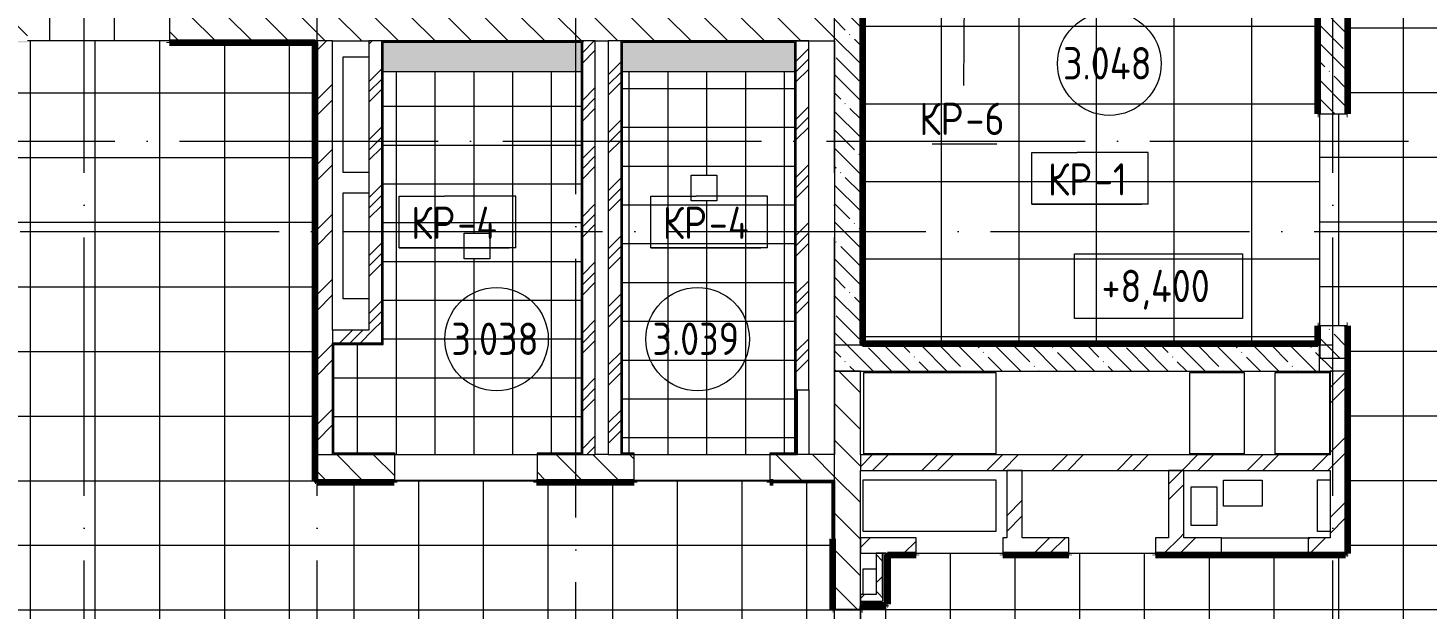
# Model space of a CAD drawing. Header units: millimetres. Extents: x 97 to 215964, y -4577 to 60645.
# Drawn here: x 189063 to 199877, y 48055 to 52550 of the extents above; entities that cross this region are included whole.
import ezdxf

# ---------------------------------------------------------------- set-up
doc = ezdxf.new("R2010")
doc.units = ezdxf.units.MM
doc.linetypes.add('ADSK_Линия сетки', pattern=[2500, 2000, -250, 0, -250])
for name, color, linetype, lineweight in [('A-____-NOTE-TEXT', 131, 'Continuous', 20), ('A-AREA-____-IDEN', 2, 'Continuous', 20), ('A-FLOR-____-IDEN', 11, 'Continuous', 20), ('A-FLOR-____-OTLN', 192, 'Continuous', 9), ('A-FLOR-____-PATT', 8, 'Continuous', 9), ('A-GENM-____-MCUT', 13, 'Continuous', 9), ('A-GENM-____-OTLN', 13, 'Continuous', 9), ('A-ROOF-___-IDEN', 132, 'Continuous', 20), ('A-WALL-____-MCUT', 113, 'Continuous', 9), ('A-WALL-____-PATT', 111, 'Continuous', 9), ('A-WALL-FNSH-MCUT', 113, 'Continuous', 9), ('G-____-____-DIMS', 111, 'Continuous', 9), ('I-WALL-____-OTLN', 2, 'Continuous', 9), ('S-COLS-____-MCUT', 52, 'Continuous', 9), ('S-COLS-____-OTLN', 52, 'Continuous', 9), ('S-GRID-____-OTLN', 1, 'Continuous', 9)]:
    doc.layers.add(name, color=color, linetype=linetype, lineweight=lineweight)
doc.styles.add('GOST Common', font='GOST_Common.ttf', dxfattribs={"width": 0.9, "height": 250})
pattern_1 = [(135, (0, 0), (-141.42136, -141.42136), [])]
pattern_2 = [(45, (0, 0), (-251.4472, 251.4472), []), (45, (0, 381), (-251.4472, 251.4472), [])]
pattern_3 = [(45, (0, 0), (-224.5064, 224.5064), []), (45, (79.38, 0), (0, 449.0128), []), (45, (-79.38, 0), (0, 449.0128), [])]
pattern_4 = [(135, (0, 0), (-142.5612, -142.5612), []), (135, (142.56, 0), (-142.5612, -142.5612), [252.016, -50.403, 3.353, -47.05])]
pattern_5 = [(45, (0, 0), (-141.42136, 141.42136), []), (135, (0, 0), (-141.42136, -141.42136), [])]

# ---------------------------------------------------------------- blocks, each defined once
blk = doc.blocks.new('ASML_АР_Отделка Люка - ВО Отделка люков_Грунтовка 0_Шпатлевка 0_Окраска 0_0-42722003-О_АИ_ПП_8_400_Целиком')
at = {"layer": 'A-GENM-____-MCUT', "color": 130, "lineweight": 25}
for p, q in [((250, 3), (-250, 3)), ((-250, 3), (-250, 0)), ((250, 0), (250, 3)), ((-250, 0), (250, 0))]:
    blk.add_line(p, q, dxfattribs=at)
blk = doc.blocks.new('0083_СОШ675_АР_R22_rvt-1-О_АИ_ПП_8_400_Целиком')
at = {"layer": 'A-FLOR-____-PATT', "lineweight": 5}
for points in [[(134540, 52210), (134540, 52440), (133010, 52440), (133010, 52210), (134058, 52210)], [(136190, 52210), (136190, 52440), (134860, 52440), (134860, 52210), (135960, 52210)]]:
    blk.add_hatch(color=221, dxfattribs=at).paths.add_polyline_path(points)
at = {"layer": 'A-WALL-____-PATT', "lineweight": 5}
h = blk.add_hatch(dxfattribs=at)
h.set_pattern_fill('FP_8', color=10, style=0, pattern_type=2)
h.set_pattern_definition(pattern_4)
h.paths.add_polyline_path([(140347, 49995), (140450, 49995), (140450, 50245), (140250, 50245), (140250, 49995)])
h.paths.add_polyline_path([(140450, 51885), (140450, 58975), (140250, 58975), (140250, 51885), (140347, 51885)])
h = blk.add_hatch(dxfattribs=at)
h.set_pattern_fill('FP_8', color=10, style=0, pattern_type=2)
h.set_pattern_definition(pattern_4)
h.paths.add_polyline_path([(136699, 49895), (136699, 58775), (136499, 58775), (136499, 49895), (136574, 49895)])
h = blk.add_hatch(dxfattribs=at)
h.set_pattern_fill('FP_10', color=10, style=0, pattern_type=2)
h.set_pattern_definition(pattern_1)
h.paths.add_polyline_path([(136499, 52450), (136499, 52650), (131360, 52650), (131360, 52450), (135316, 52450)])
h.paths.add_polyline_path([(130260, 52450), (130260, 52650), (129370, 52650), (129370, 52450)])
h = blk.add_hatch(dxfattribs=at)
h.set_pattern_fill('FP_7', color=10, style=0, pattern_type=2)
h.set_pattern_definition(pattern_2)
h.paths.add_polyline_path([(132500, 49250), (132620, 49250), (132620, 52450), (132500, 52450), (132500, 50930)])
h = blk.add_hatch(dxfattribs=at)
h.set_pattern_fill('FP_11', color=10, style=0, pattern_type=2)
h.set_pattern_definition(pattern_3)
h.paths.add_polyline_path([(133000, 50211), (133000, 52450), (132900, 52450), (132900, 50211)])
h = blk.add_hatch(dxfattribs=at)
h.set_pattern_fill('FP_11', color=10, style=0, pattern_type=2)
h.set_pattern_definition(pattern_3)
h.paths.add_polyline_path([(134650, 49250), (134650, 52450), (134550, 52450), (134550, 49250)])
h = blk.add_hatch(dxfattribs=at)
h.set_pattern_fill('FP_11', color=10, style=0, pattern_type=2)
h.set_pattern_definition(pattern_3)
h.paths.add_polyline_path([(134850, 49250), (134850, 52450), (134750, 52450), (134750, 49250)])
h = blk.add_hatch(dxfattribs=at)
h.set_pattern_fill('FP_11', color=10, style=0, pattern_type=2)
h.set_pattern_definition(pattern_3)
h.paths.add_polyline_path([(136200, 49750), (136300, 49750), (136300, 52450), (136200, 52450), (136200, 50930)])
h = blk.add_hatch(dxfattribs=at)
h.set_pattern_fill('FP_11', color=10, style=0, pattern_type=2)
h.set_pattern_definition(pattern_3)
h.paths.add_polyline_path([(132800, 50111), (132995, 50111), (132995, 50116), (133000, 50116), (133000, 50211), (132620, 50211), (132620, 50111)])
h = blk.add_hatch(dxfattribs=at)
h.set_pattern_fill('FP_8', color=10, style=0, pattern_type=2)
h.set_pattern_definition(pattern_4)
h.paths.add_polyline_path([(140249, 49895), (140249, 50095), (136499, 50095), (136499, 49895), (139089, 49895)])
h = blk.add_hatch(dxfattribs=at)
h.set_pattern_fill('FP_8', color=10, style=0, pattern_type=2)
h.set_pattern_definition(pattern_4)
h.paths.add_polyline_path([(140350, 49895), (140350, 50095), (136699, 50095), (136699, 49895), (140347, 49895)])
h = blk.add_hatch(dxfattribs=at)
h.set_pattern_fill('FP_10', color=10, style=0, pattern_type=2)
h.set_pattern_definition(pattern_1)
h.paths.add_polyline_path([(136574, 45325), (136700, 45325), (136700, 45855), (136500, 45855), (136500, 45325)])
h.paths.add_polyline_path([(136500, 48055), (136700, 48055), (136700, 49895), (136500, 49895), (136500, 48976)])
h = blk.add_hatch(dxfattribs=at)
h.set_pattern_fill('FP_7', color=10, style=0, pattern_type=2)
h.set_pattern_definition(pattern_2)
h.paths.add_polyline_path([(140347, 48606), (140450, 48606), (140450, 49895), (140330, 49895), (140330, 48606)])
h = blk.add_hatch(dxfattribs=at)
h.set_pattern_fill('FP_10', color=10, style=0, pattern_type=2)
h.set_pattern_definition(pattern_1)
h.paths.add_polyline_path([(136207, 49050), (136500, 49050), (136500, 49250), (136000, 49250), (136000, 49050)])
h.paths.add_polyline_path([(134950, 49050), (134950, 49250), (134200, 49250), (134200, 49050)])
h.paths.add_polyline_path([(132500, 49050), (133100, 49050), (133100, 49250), (132500, 49250)])
h = blk.add_hatch(dxfattribs=at)
h.set_pattern_fill('FP_7', color=10, style=0, pattern_type=2)
h.set_pattern_definition(pattern_2)
h.paths.add_polyline_path([(140330, 49127), (140330, 49247), (136700, 49247), (136700, 49127), (139089, 49127)])
h = blk.add_hatch(dxfattribs=at)
h.set_pattern_fill('FP_7', color=10, style=0, pattern_type=2)
h.set_pattern_definition(pattern_2)
h.paths.add_polyline_path([(137950, 48606), (137950, 49127), (137830, 49127), (137830, 48606), (137831, 48606)])
h = blk.add_hatch(dxfattribs=at)
h.set_pattern_fill('FP_7', color=10, style=0, pattern_type=2)
h.set_pattern_definition(pattern_2)
h.paths.add_polyline_path([(139200, 48606), (139200, 49127), (139080, 49127), (139080, 48606)])
h = blk.add_hatch(dxfattribs=at)
h.set_pattern_fill('FP_7', color=10, style=0, pattern_type=2)
h.set_pattern_definition(pattern_2)
h.paths.add_polyline_path([(140450, 48486), (140450, 48606), (140160, 48606), (140160, 48486), (140347, 48486)])
h.paths.add_polyline_path([(139490, 48486), (139490, 48606), (138980, 48606), (138980, 48486)])
h.paths.add_polyline_path([(138310, 48486), (138310, 48606), (137800, 48606), (137800, 48486), (137831, 48486)])
h.paths.add_polyline_path([(136700, 48486), (137130, 48486), (137130, 48606), (136700, 48606), (136700, 48488)])
h = blk.add_hatch(dxfattribs=at)
h.set_pattern_fill('FP_17', color=252, style=0, pattern_type=2)
h.set_pattern_definition(pattern_5)
h.paths.add_polyline_path([(136870, 48167), (136870, 48486), (136820, 48486), (136820, 48167)])
h = blk.add_hatch(dxfattribs=at)
h.set_pattern_fill('FP_17', color=252, style=0, pattern_type=2)
h.set_pattern_definition(pattern_5)
h.paths.add_polyline_path([(136700, 48117), (136870, 48117), (136870, 48167), (136700, 48167)])
at = {"layer": 'A-FLOR-____-OTLN', "color": 90}
for p, q in [((132700, 51432), (132700, 52327)), ((132700, 52327), (132900, 52327)), ((134540, 52210), (133010, 52210)), ((136190, 52210), (134860, 52210)), ((132900, 51432), (132700, 51432)), ((132700, 50455), (132700, 51275)), ((132700, 51275), (132900, 51275)), ((132900, 50455), (132700, 50455)), ((136725, 49255), (136725, 49885)), ((136725, 49885), (137745, 49885)), ((137745, 49885), (137745, 49255)), ((139245, 49255), (139245, 49885)), ((139245, 49885), (139665, 49885)), ((139665, 49885), (139665, 49255)), ((139905, 49255), (139905, 49885)), ((139905, 49885), (140325, 49885)), ((140325, 49885), (140325, 49255)), ((137745, 49255), (136725, 49255)), ((139665, 49255), (139245, 49255)), ((140325, 49255), (139905, 49255)), ((136720, 48655), (136720, 49055)), ((136720, 49055), (137745, 49055)), ((137745, 49055), (137745, 48655)), ((139255, 48701), (139255, 49001)), ((139255, 49001), (139455, 49001)), ((139455, 49001), (139455, 48701)), ((139505, 48851), (139505, 49051)), ((139505, 49051), (139805, 49051)), ((139805, 49051), (139805, 48851)), ((140233, 48655), (140233, 49055)), ((140233, 49055), (140330, 49055)), ((139805, 48851), (139505, 48851)), ((139455, 48701), (139255, 48701)), ((137745, 48655), (136720, 48655)), ((140330, 48655), (140233, 48655)), ((136720, 48167), (136720, 48367)), ((136720, 48367), (136820, 48367))]:
    blk.add_line(p, q, dxfattribs=at)
at = {"layer": 'A-WALL-____-MCUT', "color": 50, "lineweight": 13}
for p, q in [((140450, 51885), (140450, 58975)), ((136699, 50095), (136699, 58775)), ((140250, 58775), (140250, 51885)), ((131360, 52650), (131360, 52450)), ((131360, 52450), (132500, 52450)), ((132500, 52450), (132500, 49250)), ((132620, 52450), (132900, 52450)), ((132620, 50211), (132620, 52450)), ((132900, 52450), (132900, 50211)), ((133000, 52450), (134550, 52450)), ((133000, 50211), (133000, 52450)), ((134550, 52450), (134550, 49250)), ((134650, 52450), (134750, 52450)), ((134650, 49250), (134650, 52450)), ((134750, 52450), (134750, 49250)), ((134850, 52450), (136499, 52450)), ((134850, 49250), (134850, 52450)), ((136300, 52450), (136200, 52450)), ((136200, 52450), (136200, 49750)), ((136300, 49750), (136300, 52450)), ((136499, 52450), (136499, 49895)), ((140250, 51885), (140450, 51885)), ((132900, 50211), (132620, 50211)), ((133000, 50116), (133000, 50211)), ((140450, 50245), (140250, 50245)), ((140250, 50245), (140250, 49995)), ((140450, 49995), (140450, 50245)), ((132620, 50111), (132995, 50111)), ((132620, 49250), (132620, 50111)), ((140249, 50095), (136499, 50095)), ((136499, 50095), (136499, 49895)), ((140350, 50095), (136699, 50095)), ((140249, 49895), (140249, 50095)), ((140350, 49895), (140350, 50095)), ((140250, 49995), (140450, 49995)), ((136499, 49895), (136699, 49895)), ((136499, 49895), (140249, 49895)), ((136500, 49895), (136500, 49250)), ((136700, 49895), (136500, 49895)), ((136699, 49895), (140350, 49895)), ((136700, 49247), (136700, 49895)), ((140330, 49895), (140330, 49247)), ((140450, 49895), (140330, 49895)), ((140450, 48606), (140450, 49895)), ((136200, 49750), (136207, 49750)), ((136210, 49750), (136300, 49750)), ((132500, 49250), (132500, 49050)), ((133100, 49250), (132620, 49250)), ((133100, 49050), (133100, 49250)), ((134550, 49250), (134200, 49250)), ((134200, 49250), (134200, 49050)), ((134750, 49250), (134650, 49250)), ((134950, 49250), (134850, 49250)), ((134950, 49050), (134950, 49250)), ((136207, 49250), (136000, 49250)), ((136000, 49250), (136000, 49050)), ((136500, 49250), (136210, 49250)), ((140330, 49247), (136700, 49247)), ((136700, 48055), (136700, 49127)), ((136700, 49127), (140330, 49127)), ((137830, 49127), (137830, 48606)), ((137950, 49127), (137830, 49127)), ((137950, 48606), (137950, 49127)), ((139080, 49127), (139080, 48606)), ((139200, 49127), (139080, 49127)), ((139200, 48606), (139200, 49127)), ((140330, 49127), (140330, 48606)), ((132500, 49050), (133100, 49050)), ((134200, 49050), (134950, 49050)), ((136000, 49050), (136500, 49050)), ((136500, 49050), (136500, 48055)), ((137130, 48606), (136700, 48606)), ((136700, 48606), (136700, 48486)), ((137130, 48486), (137130, 48606)), ((137830, 48606), (137800, 48606)), ((137800, 48606), (137800, 48486)), ((138310, 48606), (137950, 48606)), ((138310, 48486), (138310, 48606)), ((139080, 48606), (138980, 48606)), ((138980, 48606), (138980, 48486)), ((139490, 48606), (139200, 48606)), ((139490, 48486), (139490, 48606)), ((140330, 48606), (140160, 48606)), ((140160, 48606), (140160, 48486)), ((140450, 48486), (140450, 48606)), ((136700, 48486), (137130, 48486)), ((136820, 48486), (136820, 48167)), ((136870, 48486), (136820, 48486)), ((136870, 48167), (136870, 48486)), ((137800, 48486), (138310, 48486)), ((138980, 48486), (139490, 48486)), ((140160, 48486), (140450, 48486)), ((136820, 48167), (136700, 48167)), ((136700, 48167), (136700, 48117)), ((136870, 48167), (136870, 48117)), ((136500, 48055), (136700, 48055)), ((136700, 48117), (136870, 48117))]:
    blk.add_line(p, q, dxfattribs=at)
at = {"layer": 'A-WALL-____-MCUT', "color": 10, "lineweight": 5}
for p, q in [((136499, 52450), (136499, 52650)), ((132620, 52450), (132500, 52450)), ((133000, 52450), (132900, 52450)), ((134650, 52450), (134550, 52450)), ((134850, 52450), (134750, 52450)), ((132620, 50211), (132620, 50111)), ((132500, 49250), (132620, 49250)), ((134550, 49250), (134650, 49250)), ((134750, 49250), (134850, 49250)), ((136700, 49247), (136700, 49127)), ((136882, 48167), (136882, 48486)), ((136882, 48167), (136882, 48117)), ((136700, 48105), (136882, 48105)), ((136882, 48117), (136882, 48105))]:
    blk.add_line(p, q, dxfattribs=at)
at = {"layer": 'A-WALL-FNSH-MCUT', "color": 90}
for p, q in [((136882, 48486), (136870, 48486)), ((136895, 48486), (136882, 48486)), ((136895, 48167), (136895, 48486)), ((136895, 48117), (136895, 48167)), ((136700, 48117), (136700, 48105)), ((136700, 48105), (136700, 48092)), ((136700, 48092), (136895, 48092)), ((136895, 48105), (136895, 48117)), ((136895, 48092), (136895, 48105))]:
    blk.add_line(p, q, dxfattribs=at)
at = {"layer": 'I-WALL-____-OTLN', "color": 90}
for p, q in [((136300, 49750), (136300, 49250)), ((139490, 48606), (140160, 48606))]:
    blk.add_line(p, q, dxfattribs=at)
at = {"layer": 'A-GENM-____-OTLN', "color": 90, "lineweight": 9, "rotation": 90}
blk.add_blockref('ASML_АР_Отделка Люка - ВО Отделка люков_Грунтовка 0_Шпатлевка 0_Окраска 0_0-42722003-О_АИ_ПП_8_400_Целиком', (136210, 49500), dxfattribs=at)
blk = doc.blocks.new('BSC_Колонна _Прямоугольная - ПР-1_Профиль торцевой для плитки-3497357-О_АИ_ПП_8_400_Целиком')
at = {"layer": 'S-COLS-____-MCUT'}
for p, q in [((5, 5), (-5, 5)), ((-5, 5), (-5, -5)), ((5, -5), (5, 5)), ((-5, -5), (5, -5))]:
    blk.add_line(p, q, dxfattribs=at)
blk = doc.blocks.new('ADSK_Марка_Перекрытие - Типоразмер_ADSK_Марка-158127-О_АИ_ПП_8_400_Целиком')
at = {"layer": 'A-FLOR-____-IDEN'}
for p, q in [((-4.5, 4), (-1, 4)), ((-4.5, 0), (-4.5, 4)), ((4.5, 4), (-1, 4)), ((4.5, 0), (4.5, 4)), ((4.5, 0), (-4.5, 0)), ((-4.5, 0), (4, 0))]:
    blk.add_line(p, q, dxfattribs=at)
blk = doc.blocks.new('ADSK_Марка_Помещение_ОдноЗначение - Номер-159740-О_АИ_ПП_8_400_Целиком')
at = {"layer": 'A-AREA-____-IDEN'}
blk.add_circle((0, 0), 4, dxfattribs=at)
blk = doc.blocks.new('ADSK_Марка_Крыша - Типоразмер_ADSK_Марка-153529-О_АИ_ПП_8_400_Целиком')
at = {"layer": 'A-ROOF-___-IDEN'}
blk.add_line((-2.5, 0), (2.5, 0), dxfattribs=at)
blk = doc.blocks.new('Высотные отметки - Рамка-12095-О_АИ_ПП_8_400_Целиком')
at = {"layer": 'A-____-NOTE-TEXT'}
for p, q in [((-6.5, 0), (-6.5, 5)), ((-6.5, 5), (6.5, 5)), ((6.5, 5), (6.5, 0)), ((6.5, 0), (-6.5, 0))]:
    blk.add_line(p, q, dxfattribs=at)

msp = doc.modelspace()

# ---------------------------------------------------------------- hatches: boundary and pattern name
at = {"layer": 'A-FLOR-____-PATT'}
h = msp.add_hatch(dxfattribs=at)
h.set_pattern_fill('FP_202', color=256, style=0, pattern_type=2)
h.set_pattern_definition([(0, (199694, 52050), (0, 500), []), (90, (199694, 52050), (-500, 3e-14), [])])
h.paths.add_polyline_path([(203847.865903, 45324.968424), (203847.887824, 45325.081954), (203847.865903, 46824.999), (203832.865903, 46824.999), (203832.865903, 49925.060253), (203847.865903, 49925.060253), (203847.865903, 52425.060253), (203832.865903, 52425.060253), (203832.865903, 58560.000586), (203460.330306, 58560.000586), (203460.330306, 58565.000586), (203450.330306, 58565.000586), (203450.330306, 58575.000586), (203445.330306, 58575.918638), (203445.330306, 58760.000586), (199667.659852, 58760.000586), (199667.659852, 58575.000586), (199662.659852, 58575.000586), (199662.432467, 58565.000586), (199652.659852, 58565.000586), (199651.935994, 58560.000586), (199262.887824, 58560.000586), (199262.887824, 51885.000586), (199046.843981, 51885.000586), (199047.887824, 50245.000586), (199262.887824, 50245.000586), (199262.887824, 48485.500586), (199257.887824, 48484.769667), (199257.887238, 48475.501172), (199247.887824, 48475.501172), (199247.887824, 48470.501172), (197777.887824, 48470.501172), (197777.887824, 48485.500586), (197107.887824, 48485.500586), (197107.887824, 48470.501172), (196597.887824, 48470.501172), (196597.887824, 48485.500586), (195927.887824, 48485.500586), (195927.887824, 48470.501172), (195707.865903, 48470.501172), (195707.865903, 48092.5), (195702.865903, 48092.5), (195702.865903, 48082.5), (195692.865903, 48082.5), (195691.787201, 48077.5), (195512.887824, 48077.5), (195512.887824, 48054.999414), (195497.865903, 48054.939128), (195497.887824, 45854.999414), (195512.887824, 45854.999414), (195512.887824, 45344.96901), (195497.887824, 45344.96901), (195498.922724, 45339.96901), (199247.887824, 45339.96901), (199247.887824, 45334.96901), (199257.887824, 45334.96901), (199257.887824, 45324.96901), (203832.865903, 45324.96901), (203832.865903, 45574.999), (203847.865903, 45574.999), (203847.865903, 45325.097016)])
h.paths.add_polyline_path([(195497.887824, 48087.5), (195507.887824, 48087.5), (195507.887824, 48092.5), (195497.887824, 48092.5)])
h.paths.add_polyline_path([(195692.865903, 48475.501172), (195697.865903, 48475.501172), (195697.735362, 48485.500586), (195692.865903, 48485.500586)])
h.paths.add_polyline_path([(203847.865903, 53825), (203847.887824, 53825), (203847.865903, 58575), (203837.865903, 58575), (203837.865903, 58573.500586), (203847.865903, 58573.500586), (203847.865903, 54199.905224)])
h = msp.add_hatch(dxfattribs=at)
h.set_pattern_fill('FP_183', color=256, style=0, pattern_type=2)
h.set_pattern_definition([(90, (191732.36, 55412.5), (-500, 3e-14), []), (180, (191732.36, 55412.5), (-6e-14, -500), [])])
h.paths.add_polyline_path([(189057.887824, 52450.002606), (190157.864168, 52450.002921), (190157.887824, 52675.002606), (195271.887824, 52675.002606), (195271.887824, 58350), (193887.843981, 58350), (193887.843981, 58275), (193687.843981, 58275), (193687.843981, 58350), (192392.865903, 58350), (192392.865903, 58174.999414), (192387.865903, 58174.999414), (192387.865903, 58164.999414), (192377.865903, 58164.999414), (192377.865903, 58159.999414), (191977.865903, 58159.999414), (191977.865903, 58164.999414), (191967.865903, 58164.999414), (191967.865903, 58174.999414), (191962.865903, 58175.666593), (191962.865903, 58350), (189732.843981, 58350), (189732.843981, 58275), (189532.843981, 58275), (189532.843981, 58350), (188192.867075, 58350), (188192.867075, 52675.002606), (189057.887824, 52675.002606), (189057.887824, 52649.99862)])
h = msp.add_hatch(dxfattribs=at)
h.set_pattern_fill('FP_163', color=256, style=0, pattern_type=2)
h.set_pattern_definition([(0, (197322.9, 54362.5), (0, 600), []), (90, (197322.9, 54362.5), (-600, 4e-14), [])])
h.paths.add_polyline_path([(199047.365903, 50095.00523), (199047.887824, 50095.00523), (199046.865903, 51885.000586), (199031.865903, 51885.999414), (199031.865903, 53275.004058), (195522.887824, 53273.999414), (195522.887824, 53173.999414), (195512.887824, 53173.999414), (195512.887824, 50110.000586), (199031.865903, 50110.000586), (199031.865903, 50245.000586), (199046.865903, 50245.000586), (199046.865903, 50095.00523)])
h = msp.add_hatch(dxfattribs=at)
h.set_pattern_fill('FP_186', color=256, style=0, pattern_type=2)
h.set_pattern_definition([(0, (181582.87, 40547.53), (0, 500), []), (90, (181582.87, 40547.53), (-500, 3e-14), [])])
h.paths.add_polyline_path([(171897.88841, 35975), (171897.88841, 35990), (172597.865903, 35990), (172597.865903, 39759.999414), (172197.887824, 39759.999414), (172197.887824, 39764.999414), (172187.887824, 39764.999414), (172187.887824, 39774.999414), (172182.887824, 39774.999414), (172182.887824, 40175), (172187.887824, 40175), (172187.887824, 40185), (172197.887824, 40185), (172197.887824, 40190), (172597.865903, 40190), (172597.865903, 45309.999414), (172197.887824, 45309.999414), (172197.865903, 45314.999414), (172187.887824, 45314.999414), (172187.887824, 45324.999414), (172182.887824, 45325), (172182.887824, 45725), (172187.887824, 45725), (172187.887824, 45735), (172197.887824, 45735), (172197.887824, 45740), (172597.865903, 45740), (172597.865903, 49035.000586), (169597.933672, 49035.000586), (169597.933672, 49050.000586), (168497.933672, 49050.000586), (168497.933672, 49035.000586), (167912.887824, 49035.000586), (167912.887824, 39765), (167907.887824, 39765), (167907.879725, 39760), (167882.888672, 39760), (167882.888672, 39615), (167667.866751, 39614.982463), (167667.888672, 36915), (167882.888672, 36914.011716), (167882.888672, 36830), (169387.88841, 36830), (169387.88841, 36825), (169397.88841, 36825), (169397.88841, 36815), (169402.88841, 36814.900662), (169402.88841, 35990), (169797.88841, 35990), (169797.88841, 35975), (171474.043715, 35975)])
h.paths.add_polyline_path([(176397.887824, 35975), (176397.887824, 35990), (177182.887824, 35990), (177182.887824, 36424.940333), (177187.887824, 36424.940333), (177187.887824, 36434.940333), (177197.887824, 36434.940333), (177197.887824, 36439.940333), (177482.865903, 36439.940333), (177482.865903, 45324.968528), (177487.865903, 45325.867366), (177487.865903, 45334.968424), (177497.865903, 45334.968424), (177497.865903, 45339.968424), (194907.865903, 45340.359921), (194907.865903, 45502.5), (194912.865903, 45502.5), (194912.865903, 45512.5), (194922.865903, 45512.5), (194922.865903, 45517.5), (195282.887824, 45517.5), (195282.887824, 45854.999414), (195497.865903, 45854.999414), (195497.865903, 48054.999414), (195282.887824, 48054.999414), (195282.887824, 48602.500586), (195277.887824, 48602.500586), (195277.887824, 49030.000586), (194827.887824, 49030.000586), (194827.887824, 49035.000586), (194797.865903, 49035.000586), (194797.865903, 49050.000586), (193747.865903, 49050.000586), (193747.865903, 49035.000586), (192992.888824, 49035.000586), (192992.888824, 49050.000586), (191892.888824, 49050.000586), (191892.888824, 49035.000586), (191297.888824, 49035.000586), (191297.888824, 49040.000586), (191287.888824, 49040.000586), (191287.888824, 49050.000586), (191282.888824, 49050.000586), (191282.888824, 52435.002606), (190157.887824, 52435.002606), (190157.887824, 52450.002606), (189057.887824, 52450.002606), (189057.887824, 52435.002606), (188182.867075, 52435.002606), (188182.867075, 49050.000586), (188177.867075, 49050.000586), (188177.867075, 49040.000586), (188167.867075, 49040.000586), (188167.800648, 49035.000586), (185297.88761, 49035.000586), (185297.88761, 49050.000586), (184197.88761, 49050.000586), (184197.88761, 49035.000586), (172647.843981, 49035.000586), (172647.865903, 45740), (173047.865903, 45740), (173047.865903, 45735), (173057.865903, 45735), (173057.865903, 45725), (173062.865903, 45725), (173062.865903, 45324.999414), (173057.865903, 45324.999414), (173057.865903, 45314.999414), (173047.865903, 45314.999414), (173047.843981, 45309.999414), (172647.843981, 45309.999414), (172647.865903, 40190), (173047.865903, 40190), (173047.865903, 40185), (173057.865903, 40185), (173057.865903, 40175), (173062.865903, 40175), (173062.865903, 39774.999414), (173057.865903, 39774.999414), (173057.865903, 39764.999414), (173047.865903, 39764.999414), (173047.865903, 39759.999414), (172647.843981, 39759.999414), (172647.865903, 35990), (175297.887824, 35990), (175297.887824, 35975)])
h = msp.add_hatch(dxfattribs=at)
h.set_pattern_fill('FP_158', color=256, style=0, pattern_type=2)
h.set_pattern_definition([(90, (193110.4, 51643.75), (-300, 2e-14), []), (180, (193110.4, 51643.75), (-4e-14, -300), [])])
h.paths.add_polyline_path([(192855.961427, 49250.000586), (192997.865903, 49250.000586), (192997.865903, 49260.000586), (193337.865903, 49260.000586), (193337.865903, 52210.002606), (191807.865903, 52210.002606), (191807.865903, 50100.71798), (191427.888824, 50100.71798), (191427.888824, 49260.000586), (191897.865903, 49260.000586), (191897.865903, 49250.000586)])
h.paths.add_polyline_path([(192633.887824, 50762.77529), (192433.887824, 50762.77529), (192433.887824, 50962.77529), (192633.887824, 50962.77529), (192633.887824, 50930.487821)])
h = msp.add_hatch(dxfattribs=at)
h.set_pattern_fill('FP_171', color=256, style=0, pattern_type=2)
h.set_pattern_definition([(90, (193110.4, 49981.25), (-300, 2e-14), []), (180, (193110.4, 49981.25), (-4e-14, -300), [])])
h.paths.add_polyline_path([(194797.865903, 49250.000586), (194797.865903, 49260.000586), (194987.887824, 49260.000586), (194987.887824, 52210.002606), (193657.865903, 52210.002606), (193657.865903, 49260.000586), (193747.865903, 49260.000586), (193747.865903, 49250.000586), (194113.721293, 49250.000586)])
h.paths.add_polyline_path([(194387.865903, 51212.5), (194187.865903, 51212.5), (194187.865903, 51412.5), (194387.865903, 51412.5)])
at = {"layer": 'A-WALL-____-PATT'}
h = msp.add_hatch(color=7, dxfattribs=at)
h.paths.add_polyline_path([(195507.887824, 50105.001172), (195507.887824, 55974.999414), (195497.887824, 55974.999414), (195497.887824, 50105.001172)])
h.paths.add_polyline_path([(195507.887824, 56597.213009), (195507.887824, 58765.000586), (195497.887824, 58765.000586), (195497.887824, 56597.213009)])
h = msp.add_hatch(color=7, dxfattribs=at)
h.paths.add_polyline_path([(199046.865903, 50095.001172), (199046.865903, 50245.000586), (199036.865903, 50245.000586), (199036.865903, 50095.001172)])
h.paths.add_polyline_path([(199036.865903, 51885.000586), (199046.865903, 51885.000586), (199046.865903, 58775.000586), (199036.865903, 58775.000586), (199036.865903, 52884.549515)])
for points in [[(199247.887824, 52085.49992), (199257.887824, 52085.49992), (199257.887824, 58565.000586), (199247.887824, 58565.000586), (199247.887824, 52884.549515)], [(193337.865903, 52440.002606), (193347.865903, 52440.002606), (193347.865903, 52450.002606), (191797.865903, 52450.002606), (191797.865903, 52440.002606), (192855.961427, 52440.002606)], [(194987.887824, 52440.002606), (194997.887824, 52440.002606), (194997.887824, 52450.002606), (193647.865903, 52450.002606), (193647.865903, 52440.002606), (194113.721293, 52440.002606)], [(191297.888824, 49040.000586), (191297.888824, 52440.002606), (191287.888824, 52440.002606), (191287.888824, 49040.000586)], [(191802.865903, 50110.71798), (191807.865903, 50110.71798), (191807.865903, 52440.002606), (191797.865903, 52440.002606), (191797.865903, 50115.71798), (191802.865903, 50115.71798)], [(193347.865903, 49250.000586), (193347.865903, 52440.002606), (193337.865903, 52440.002606), (193337.865903, 49250.000586)], [(193657.865903, 49260.000586), (193657.865903, 52440.002606), (193647.865903, 52440.002606), (193647.865903, 49260.000586)], [(194997.887824, 49250.000586), (194997.887824, 52440.002606), (194987.887824, 52440.002606), (194987.887824, 49250.000586)], [(191427.888824, 49260.000586), (191427.888824, 50110.71798), (191417.888824, 50110.71798), (191417.888824, 49260.000586)], [(191427.888824, 50100.71798), (191807.865903, 50100.71798), (191807.865903, 50110.71798), (191802.865903, 50110.71798), (191802.865903, 50105.71798), (191792.865903, 50105.71798), (191792.865903, 50110.71798), (191427.888824, 50110.71798)], [(199036.865903, 50095.001172), (199036.865903, 50105.001172), (195497.887824, 50105.001172), (195497.887824, 50095.001172), (197887.000889, 50095.001172)], [(195702.865903, 48092.5), (195702.865903, 48475.501172), (195692.865903, 48475.501172), (195692.865903, 48092.5)], [(195507.887824, 48082.5), (195702.865903, 48082.5), (195702.865903, 48092.5), (195507.887824, 48092.5), (195507.887824, 48087.5)]]:
    msp.add_hatch(color=7, dxfattribs=at).paths.add_polyline_path(points)
h = msp.add_hatch(color=7, dxfattribs=at)
h.paths.add_polyline_path([(191287.888824, 52440.002606), (191297.888824, 52440.002606), (191297.888824, 52450.002606), (190157.887824, 52450.002606), (190157.887824, 52440.002606)])
h.paths.add_polyline_path([(189057.887824, 52440.002606), (189057.887824, 52450.002606), (188177.867075, 52450.002606), (188177.867075, 52440.002606)])
h = msp.add_hatch(color=7, dxfattribs=at)
h.paths.add_polyline_path([(199257.887824, 48485.501172), (199257.887824, 50245.000586), (199247.887824, 50245.000586), (199247.887824, 48485.501172)])
h.paths.add_polyline_path([(199257.887824, 51885.000586), (199257.887824, 52085.49992), (199247.887824, 52085.49992), (199247.887824, 51885.000586)])
h = msp.add_hatch(color=7, dxfattribs=at)
h.paths.add_polyline_path([(193337.865903, 49250.000586), (193337.865903, 49260.000586), (192997.865903, 49260.000586), (192997.865903, 49250.000586)])
h.paths.add_polyline_path([(191417.888824, 49250.000586), (191897.865903, 49250.000586), (191897.865903, 49260.000586), (191417.888824, 49260.000586)])
h = msp.add_hatch(color=7, dxfattribs=at)
h.paths.add_polyline_path([(194987.887824, 49250.000586), (194987.887824, 49260.000586), (194797.865903, 49260.000586), (194797.865903, 49250.000586)])
h.paths.add_polyline_path([(193747.865903, 49250.000586), (193747.865903, 49260.000586), (193647.865903, 49260.000586), (193647.865903, 49250.000586)])
h = msp.add_hatch(color=7, dxfattribs=at)
h.paths.add_polyline_path([(195297.887824, 49040.000586), (195297.887824, 49050.000586), (194797.865903, 49050.000586), (194797.865903, 49040.000586), (194822.887824, 49040.000586), (194822.887824, 49045.000586), (194832.887824, 49045.000586), (194832.887824, 49040.000586), (195287.887824, 49040.000586)])
h.paths.add_polyline_path([(193747.865903, 49040.000586), (193747.865903, 49050.000586), (192992.888824, 49050.000586), (192992.888824, 49040.000586)])
h.paths.add_polyline_path([(191598.201562, 49040.000586), (191892.888824, 49040.000586), (191892.888824, 49050.000586), (191297.888824, 49050.000586), (191297.888824, 49040.000586)])
h = msp.add_hatch(color=7, dxfattribs=at)
h.paths.add_polyline_path([(195287.887824, 45502.5), (195297.887824, 45502.5), (195297.887824, 45854.999414), (195287.887824, 45854.999414), (195287.887824, 45512.5)])
h.paths.add_polyline_path([(195292.887824, 48054.999414), (195297.887824, 48054.999414), (195297.887824, 49040.000586), (195287.887824, 49040.000586), (195287.887824, 48607.500586), (195292.887824, 48607.500586), (195292.380205, 48597.500586), (195287.887824, 48597.500586), (195287.887824, 48054.999414)])
h = msp.add_hatch(color=7, dxfattribs=at)
h.paths.add_polyline_path([(198957.887824, 48475.501172), (199257.887824, 48475.501172), (199257.887824, 48485.501172), (198957.887824, 48485.501172)])
h.paths.add_polyline_path([(197777.887824, 48475.501172), (198287.887824, 48475.501172), (198287.887824, 48485.501172), (197777.887824, 48485.501172)])
h.paths.add_polyline_path([(196597.887824, 48475.501172), (197107.887824, 48475.501172), (197107.887824, 48485.501172), (196597.887824, 48485.501172)])
h.paths.add_polyline_path([(195927.887824, 48475.501172), (195927.887824, 48485.501172), (195697.865903, 48485.501172), (195697.865903, 48475.501172), (195702.865903, 48475.501172)])
h = msp.add_hatch(color=7, dxfattribs=at)
h.paths.add_polyline_path([(195497.887824, 45344.96901), (195507.887824, 45344.96901), (195507.887824, 45854.999414), (195497.887824, 45854.999414)])
h.paths.add_polyline_path([(195497.887824, 48054.999414), (195507.887824, 48054.999414), (195507.887824, 48087.5), (195497.887824, 48087.5)])

# ---------------------------------------------------------------- linework, layer by layer
at = {"layer": 'A-FLOR-____-OTLN'}
for p, q in [((190157.887824, 52450.002606), (189057.887824, 52450.002606)), ((199046.843981, 51885.000586), (199046.843981, 50245.000586)), ((199047.887824, 50245.000586), (199047.887824, 51885.000586)), ((194187.865903, 51212.5), (194187.865903, 51412.5)), ((194187.865903, 51412.5), (194387.865903, 51412.5)), ((194387.865903, 51412.5), (194387.865903, 51212.5)), ((194387.865903, 51212.5), (194187.865903, 51212.5)), ((192433.887824, 50762.77529), (192433.887824, 50962.77529)), ((192433.887824, 50962.77529), (192633.887824, 50962.77529)), ((192633.887824, 50962.77529), (192633.887824, 50762.77529)), ((192633.887824, 50762.77529), (192433.887824, 50762.77529)), ((191897.865903, 49250.000586), (192997.865903, 49250.000586)), ((193747.865903, 49250.000586), (194797.865903, 49250.000586)), ((192992.888824, 49050.000586), (191897.865903, 49050.000586)), ((194797.865903, 49050.000586), (193747.865903, 49050.000586)), ((196597.887824, 48485.500586), (195927.887824, 48485.500586)), ((197777.887824, 48485.500586), (197107.887824, 48485.500586)), ((195497.865903, 45854.999414), (195497.865903, 48054.999414)), ((195497.865903, 48054.999414), (195497.865903, 45854.999414))]:
    msp.add_line(p, q, dxfattribs=at)
at = {"layer": 'A-ROOF-___-IDEN'}
msp.add_line((196302.137824, 53273.999414), (196294.656979, 52103.999414), dxfattribs=at)
at = {"layer": 'A-WALL-____-MCUT', "color": 7}
for p, q in [((199036.865903, 58765.000586), (199036.865903, 51885.000586)), ((199046.865903, 51885.000586), (199046.865903, 58775.000586)), ((199247.887824, 58575.000586), (199247.887824, 51885.000586)), ((199257.887824, 51885.000586), (199257.887824, 58565.000586)), ((195497.887824, 55974.999414), (195497.887824, 50095.001172)), ((195507.887824, 50105.001172), (195507.887824, 55573.999414)), ((191297.888824, 52450.002606), (190157.887824, 52450.002606)), ((190157.887824, 52450.002606), (190157.887824, 52440.002606)), ((191297.888824, 49050.000586), (191297.888824, 52450.002606)), ((194997.887824, 52450.002606), (193647.865903, 52450.002606)), ((193647.865903, 52450.002606), (193647.865903, 49250.000586)), ((194997.887824, 49250.000586), (194997.887824, 52450.002606)), ((190157.887824, 52440.002606), (191287.888824, 52440.002606)), ((191287.888824, 52440.002606), (191287.888824, 49040.000586)), ((193657.865903, 52440.002606), (194987.887824, 52440.002606)), ((193657.865903, 49260.000586), (193657.865903, 52440.002606)), ((194987.887824, 52440.002606), (194987.887824, 49260.000586)), ((199036.865903, 51885.000586), (199046.865903, 51885.000586)), ((199247.887824, 51885.000586), (199257.887824, 51885.000586)), ((199046.865903, 50245.000586), (199036.865903, 50245.000586)), ((199036.865903, 50245.000586), (199036.865903, 50105.001172)), ((199046.865903, 50095.001172), (199046.865903, 50245.000586)), ((199257.887824, 50245.000586), (199247.887824, 50245.000586)), ((199247.887824, 50245.000586), (199247.887824, 48485.501172)), ((199257.887824, 48475.501172), (199257.887824, 50245.000586)), ((195497.887824, 50095.001172), (199046.865903, 50095.001172)), ((199036.865903, 50105.001172), (195507.887824, 50105.001172)), ((193647.865903, 49250.000586), (193747.865903, 49250.000586)), ((193747.865903, 49260.000586), (193657.865903, 49260.000586)), ((193747.865903, 49250.000586), (193747.865903, 49260.000586)), ((194987.887824, 49260.000586), (194797.865903, 49260.000586)), ((194797.865903, 49260.000586), (194797.865903, 49250.000586)), ((194797.865903, 49250.000586), (194997.887824, 49250.000586)), ((191287.888824, 49040.000586), (191892.888824, 49040.000586)), ((191892.888824, 49050.000586), (191297.888824, 49050.000586)), ((191892.888824, 49040.000586), (191892.888824, 49050.000586)), ((193747.865903, 49050.000586), (192992.888824, 49050.000586)), ((192992.888824, 49050.000586), (192992.888824, 49040.000586)), ((192992.888824, 49040.000586), (193747.865903, 49040.000586)), ((193747.865903, 49040.000586), (193747.865903, 49050.000586)), ((195297.887824, 49050.000586), (194797.865903, 49050.000586)), ((194797.865903, 49050.000586), (194797.865903, 49040.000586)), ((194797.865903, 49040.000586), (194822.887824, 49040.000586)), ((194832.887824, 49040.000586), (195287.887824, 49040.000586)), ((195287.887824, 49040.000586), (195287.887824, 48607.500586)), ((195297.887824, 48054.999414), (195297.887824, 49050.000586)), ((195287.887824, 48597.500586), (195287.887824, 48054.999414)), ((195697.865903, 48475.501172), (195692.865903, 48475.501172)), ((195692.865903, 48475.501172), (195692.865903, 48092.5)), ((195927.887824, 48485.501172), (195697.865903, 48485.501172)), ((195697.865903, 48485.501172), (195697.865903, 48475.501172)), ((195702.865903, 48475.501172), (195927.887824, 48475.501172)), ((195702.865903, 48082.5), (195702.865903, 48475.501172)), ((195927.887824, 48475.501172), (195927.887824, 48485.501172)), ((197107.887824, 48485.501172), (196597.887824, 48485.501172)), ((196597.887824, 48485.501172), (196597.887824, 48475.501172)), ((196597.887824, 48475.501172), (197107.887824, 48475.501172)), ((197107.887824, 48475.501172), (197107.887824, 48485.501172)), ((198287.887824, 48485.501172), (197777.887824, 48485.501172)), ((197777.887824, 48485.501172), (197777.887824, 48475.501172)), ((197777.887824, 48475.501172), (198287.887824, 48475.501172)), ((198287.887824, 48475.501172), (198287.887824, 48485.501172)), ((199247.887824, 48485.501172), (198957.887824, 48485.501172)), ((198957.887824, 48485.501172), (198957.887824, 48475.501172)), ((198957.887824, 48475.501172), (199257.887824, 48475.501172)), ((195287.887824, 48054.999414), (195297.887824, 48054.999414)), ((195497.887824, 48087.5), (195497.887824, 48054.999414)), ((195507.887824, 48087.5), (195497.887824, 48087.5)), ((195497.887824, 48054.999414), (195507.887824, 48054.999414)), ((195692.865903, 48092.5), (195507.887824, 48092.5)), ((195507.887824, 48092.5), (195507.887824, 48087.5)), ((195507.887824, 48054.999414), (195507.887824, 48082.5)), ((195507.887824, 48082.5), (195702.865903, 48082.5))]:
    msp.add_line(p, q, dxfattribs=at)
at = {"layer": 'A-WALL-____-MCUT'}
for p, q in [((199257.887824, 52085.49992), (199247.887824, 52085.49992)), ((199257.887824, 48485.501172), (199247.887824, 48485.501172))]:
    msp.add_line(p, q, dxfattribs=at)
at = {"layer": 'A-WALL-FNSH-MCUT', "color": 7}
for p, q in [((193347.865903, 52450.002606), (191797.865903, 52450.002606)), ((191797.865903, 52450.002606), (191797.865903, 50115.71798)), ((193347.865903, 49250.000586), (193347.865903, 52450.002606)), ((191807.865903, 52440.002606), (193337.865903, 52440.002606)), ((191807.865903, 50100.71798), (191807.865903, 52440.002606)), ((193337.865903, 52440.002606), (193337.865903, 49260.000586)), ((191417.888824, 50110.71798), (191417.888824, 49250.000586)), ((191792.865903, 50110.71798), (191417.888824, 50110.71798)), ((191427.888824, 49260.000586), (191427.888824, 50100.71798)), ((191427.888824, 50100.71798), (191807.865903, 50100.71798)), ((191417.888824, 49250.000586), (191897.865903, 49250.000586)), ((191897.865903, 49260.000586), (191427.888824, 49260.000586)), ((191897.865903, 49250.000586), (191897.865903, 49260.000586)), ((193337.865903, 49260.000586), (192997.865903, 49260.000586)), ((192997.865903, 49260.000586), (192997.865903, 49250.000586)), ((192997.865903, 49250.000586), (193347.865903, 49250.000586))]:
    msp.add_line(p, q, dxfattribs=at)
at = {"layer": 'I-WALL-____-OTLN', "color": 5, "lineweight": 90}
for p, q in [((199262.887824, 58560.000586), (199262.887824, 51885.000586)), ((190157.887824, 52440.002606), (190157.887824, 52435.002606)), ((191282.888824, 52435.002606), (190157.887824, 52435.002606)), ((191282.888824, 49050.000586), (191282.888824, 52435.002606)), ((199257.887824, 52085.49992), (199262.887824, 52085.49992)), ((199257.887824, 51885.000586), (199262.887824, 51885.000586)), ((199262.887824, 50245.000586), (199257.887824, 50245.000586)), ((199262.887824, 50245.000586), (199262.887824, 48485.501172)), ((191282.888824, 49050.000586), (191287.888824, 49050.000586)), ((191297.888824, 49040.000586), (191297.888824, 49035.000586)), ((191892.888824, 49035.000586), (191297.888824, 49035.000586)), ((191892.888824, 49035.000586), (191892.888824, 49040.000586)), ((192992.888824, 49040.000586), (192992.888824, 49035.000586)), ((193747.865903, 49035.000586), (192992.888824, 49035.000586)), ((193747.865903, 49035.000586), (193747.865903, 49040.000586)), ((194797.865903, 49040.000586), (194797.865903, 49035.000586)), ((194822.887824, 49035.000586), (194797.865903, 49035.000586)), ((195282.887824, 48054.999414), (195282.887824, 48597.500586)), ((195927.887824, 48470.501172), (195707.865903, 48470.501172)), ((195707.865903, 48470.501172), (195707.865903, 48092.5)), ((195927.887824, 48470.501172), (195927.887824, 48475.501172)), ((196597.887824, 48475.501172), (196597.887824, 48470.501172)), ((197107.887824, 48470.501172), (196597.887824, 48470.501172)), ((197107.887824, 48470.501172), (197107.887824, 48475.501172)), ((197777.887824, 48475.501172), (197777.887824, 48470.501172)), ((199247.887824, 48470.501172), (197777.887824, 48470.501172)), ((199247.887824, 48470.501172), (199247.887824, 48475.501172)), ((199257.887824, 48485.501172), (199262.887824, 48485.501172)), ((195282.887824, 48054.999414), (195287.887824, 48054.999414)), ((195507.887824, 48054.999414), (195512.887824, 48054.999414)), ((195512.887824, 48077.5), (195512.887824, 48054.999414)), ((195692.865903, 48077.5), (195512.887824, 48077.5)), ((195692.865903, 48077.5), (195692.865903, 48082.5)), ((195702.865903, 48092.5), (195707.865903, 48092.5))]:
    msp.add_line(p, q, dxfattribs=at)
at = {"layer": 'I-WALL-____-OTLN', "color": 20, "lineweight": 90}
for p, q in [((195512.887824, 53773.999414), (195512.887824, 50110.000586)), ((199031.865903, 51885.999414), (199031.865903, 53375.999414)), ((199031.865903, 51885.999414), (199036.865903, 51885.999414)), ((199031.865903, 50110.000586), (199031.865903, 50245.000586)), ((199031.865903, 50245.000586), (199036.865903, 50245.000586)), ((195512.887824, 50110.000586), (199031.865903, 50110.000586))]:
    msp.add_line(p, q, dxfattribs=at)
at = {"layer": 'I-WALL-____-OTLN'}
for p, q in [((194827.887824, 49035.000586), (194827.887824, 49030.000586)), ((195287.887824, 49030.000586), (194827.887824, 49030.000586)), ((195277.887824, 48602.500586), (195277.887824, 49040.204659)), ((195282.887824, 48602.500586), (195277.887824, 48602.500586)), ((198287.887824, 48485.501172), (198957.887824, 48485.501172)), ((198957.887824, 48475.501172), (198287.887824, 48475.501172))]:
    msp.add_line(p, q, dxfattribs=at)
at = {"layer": 'S-GRID-____-OTLN', "linetype": 'ADSK_Линия сетки'}
for p, q in [((189497.888824, -3572.657751), (189497.888824, 60644.999414)), ((191297.888824, -3572.657751), (191297.888824, 60644.999414)), ((193297.888954, -3738.839947), (193297.888954, 60644.999414)), ((195297.888824, -3572.657751), (195297.888824, 60644.999414)), ((199147.888824, -3572.657751), (199147.888824, 60644.999414)), ((55228.336609, 51675.000586), (215146.441901, 51675.000586)), ((56498.336609, 50975.000586), (213876.441901, 50975.000586))]:
    msp.add_line(p, q, dxfattribs=at)

# ---------------------------------------------------------------- block references
at = {"color": 250, "lineweight": 5}
msp.add_blockref('0083_СОШ675_АР_R22_rvt-1-О_АИ_ПП_8_400_Целиком', (58797.887824, 0), dxfattribs=at)
at = {"layer": 'A-AREA-____-IDEN', "xscale": 99.99999999999993, "yscale": 99.99999999999993, "zscale": 99.99999999999993}
for p in [(197421.365319, 52274.100453), (192684.510035, 50142.567186), (194238.810035, 50142.567186)]:
    msp.add_blockref('ADSK_Марка_Помещение_ОдноЗначение - Номер-159740-О_АИ_ПП_8_400_Целиком', p, dxfattribs=at)
at = {"layer": 'A-FLOR-____-IDEN', "xscale": 99.99999999999993, "yscale": 99.99999999999993, "zscale": 99.99999999999993}
for p in [(197272.387824, 51185.856453), (192382.877363, 50850.001596), (194327.876863, 50850.001596)]:
    msp.add_blockref('ADSK_Марка_Перекрытие - Типоразмер_ADSK_Марка-158127-О_АИ_ПП_8_400_Целиком', p, dxfattribs=at)
at = {"layer": 'A-ROOF-___-IDEN', "xscale": 99.99999999999993, "yscale": 99.99999999999993, "zscale": 99.99999999999993}
msp.add_blockref('ADSK_Марка_Крыша - Типоразмер_ADSK_Марка-153529-О_АИ_ПП_8_400_Целиком', (196302.137824, 51653.999414), dxfattribs=at)
at = {"layer": 'G-____-____-DIMS', "lineweight": 20, "xscale": 99.99999999999993, "yscale": 99.99999999999993, "zscale": 99.99999999999993}
msp.add_blockref('Высотные отметки - Рамка-12095-О_АИ_ПП_8_400_Целиком', (197801.273441, 50302.303751), dxfattribs=at)
at = {"layer": 'S-COLS-____-OTLN'}
for p in [(191797.865903, 50110.71798), (194827.887824, 49040.000586), (195287.887824, 48602.500586)]:
    msp.add_blockref('BSC_Колонна _Прямоугольная - ПР-1_Профиль торцевой для плитки-3497357-О_АИ_ПП_8_400_Целиком', p, dxfattribs=at)

# ---------------------------------------------------------------- texts
at = {"layer": 'A-AREA-____-IDEN', "lineweight": 9, "char_height": 250, "attachment_point": 1, "style": 'GOST Common'}
for s, insert, width in [('3.048', (197063.158061, 52401.825525), 880.252875), ('3.038', (192335.302777, 50270.292258), 858.6073125), ('3.039', (193889.602777, 50270.292258), 858.6073125)]:
    msp.add_mtext(s, dxfattribs=dict(at, insert=insert, width=width))
at = {"layer": 'A-FLOR-____-IDEN', "lineweight": 9, "char_height": 250, "attachment_point": 1, "style": 'GOST Common'}
for s, insert, width in [('КР', (196946.306979, 51503.694027), 432.91125), ('-1', (197303.494479, 51503.694027), 331.898625), ('КР', (192023.946518, 51167.83917), 432.91125), ('-4', (192381.134018, 51167.83917), 411.2656875), ('КР', (193968.946018, 51167.83917), 432.91125), ('-4', (194326.133518, 51167.83917), 411.2656875)]:
    msp.add_mtext(s, dxfattribs=dict(at, insert=insert, width=width))
at = {"layer": 'A-ROOF-___-IDEN', "lineweight": 9, "char_height": 250, "attachment_point": 1, "style": 'GOST Common'}
for s, insert, width in [('КР', (195952.206979, 51971.836988), 432.91125), ('-6', (196309.394479, 51971.836988), 389.620125)]:
    msp.add_mtext(s, dxfattribs=dict(at, insert=insert, width=width))
at = {"layer": 'G-____-____-DIMS', "lineweight": 20, "insert": (197361.28334, 50679.010827), "char_height": 250, "width": 1055.9762435, "attachment_point": 1, "line_spacing_factor": 1.022761, "style": 'GOST Common'}
msp.add_mtext('+8,400', dxfattribs=at)

doc.saveas('drawing.dxf')
